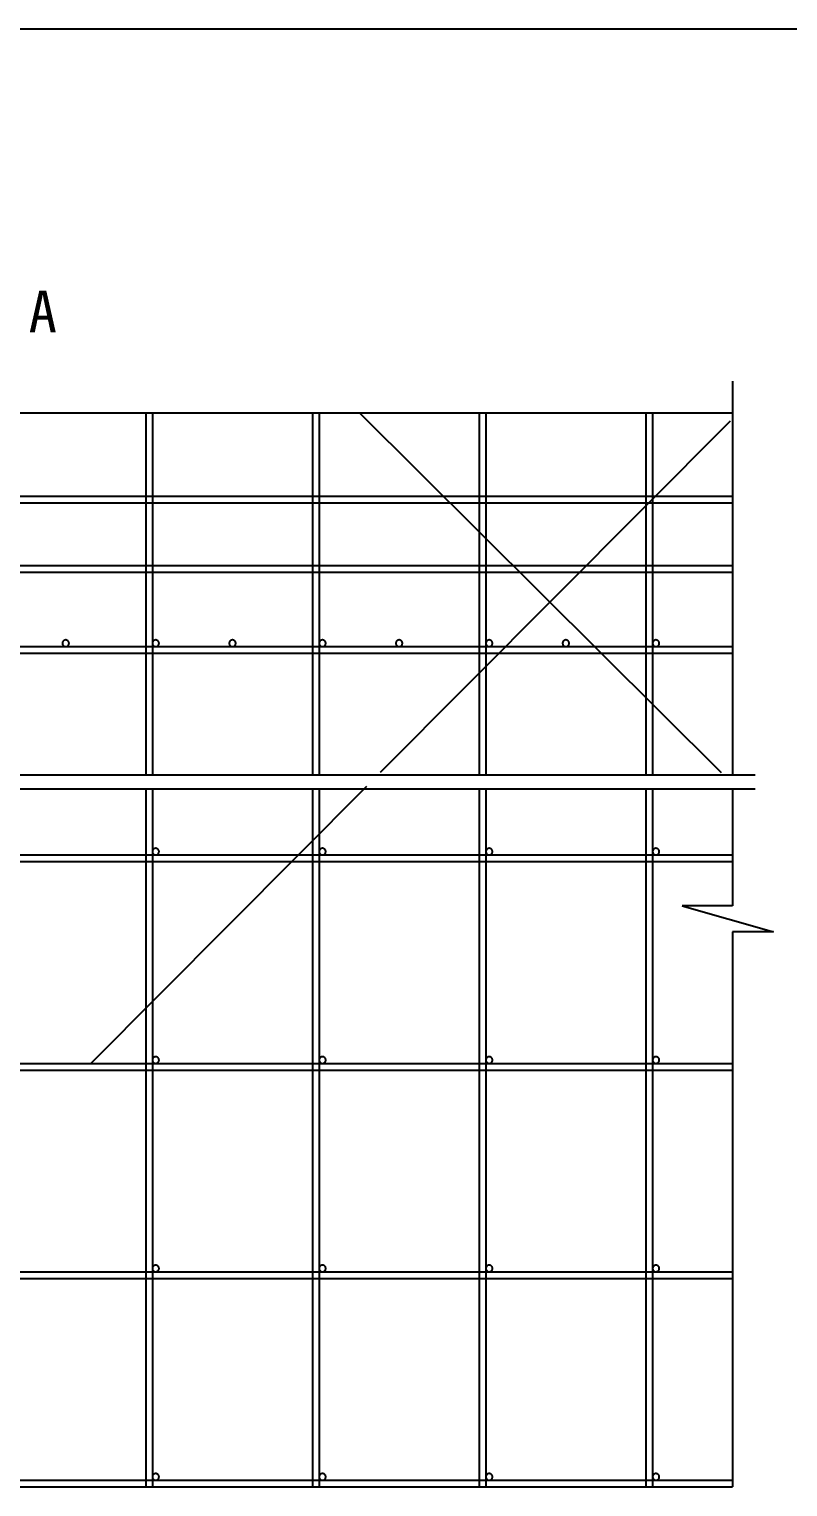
# Model space of a CAD drawing. Header units: metres. Extents: x 0 to 420, y 0 to 297.
# Drawn here: x 164.7 to 255.7, y 122.1 to 297 of the extents above; entities that cross this region are included whole.
import ezdxf

# ---------------------------------------------------------------- set-up
doc = ezdxf.new("R2010")
doc.units = ezdxf.units.M
doc.layers.add(' ', color=7, linetype='Continuous')

msp = doc.modelspace()

# ---------------------------------------------------------------- linework, layer by layer
at = {"layer": ' '}
for p, q in [((249.1, 254.79), (249.1, 207.53)), ((134.34, 250.98), (249.1, 250.98)), ((178.7, 250.98), (178.7, 207.53)), ((179.5, 250.98), (179.5, 207.53)), ((198.7, 250.98), (198.7, 207.53)), ((199.5, 250.98), (199.5, 207.53)), ((204.36, 250.98), (247.71, 207.81)), ((218.7, 250.98), (218.7, 207.53)), ((219.5, 250.98), (219.5, 207.53)), ((238.7, 250.98), (238.7, 207.53)), ((239.5, 250.98), (239.5, 207.53)), ((248.81, 249.98), (206.83, 207.81)), ((29.1, 240.98), (249.1, 240.98)), ((29.1, 240.18), (249.1, 240.18)), ((29.1, 232.64), (249.1, 232.64)), ((29.1, 231.84), (249.1, 231.84)), ((29.1, 222.93), (249.1, 222.93)), ((29.1, 222.13), (249.1, 222.13)), ((132.24, 207.53), (251.8, 207.53)), ((132.04, 205.86), (251.8, 205.86)), ((205.17, 206.14), (172.1, 172.93)), ((178.7, 205.86), (178.7, 122.13)), ((179.5, 205.86), (179.5, 122.13)), ((198.7, 205.86), (198.7, 122.13)), ((199.5, 205.86), (199.5, 122.13)), ((218.7, 205.86), (218.7, 122.13)), ((219.5, 205.86), (219.5, 122.13)), ((238.7, 205.86), (238.7, 122.13)), ((239.5, 205.86), (239.5, 122.13)), ((249.1, 205.86), (249.1, 191.83)), ((29.1, 197.93), (249.1, 197.93)), ((29.1, 197.13), (249.1, 197.13)), ((243.04, 191.83), (254.02, 188.72)), ((249.1, 191.83), (243.04, 191.83)), ((254.02, 188.72), (249.1, 188.72)), ((249.1, 188.72), (249.1, 122.13)), ((29.1, 172.93), (249.1, 172.93)), ((29.1, 172.13), (249.1, 172.13)), ((29.1, 147.93), (249.1, 147.93)), ((29.1, 147.13), (249.1, 147.13)), ((29.1, 122.93), (249.1, 122.93)), ((29.1, 122.13), (249.1, 122.13))]:
    msp.add_line(p, q, dxfattribs=at)
for points in [[(169.5, 223.33), (169.5, 223.37), (169.49, 223.41), (169.48, 223.44), (169.47, 223.48), (169.45, 223.52), (169.43, 223.55), (169.41, 223.58), (169.38, 223.61), (169.35, 223.64), (169.32, 223.66), (169.29, 223.68), (169.25, 223.7), (169.21, 223.71), (169.18, 223.72), (169.14, 223.73), (169.1, 223.73), (169.06, 223.73), (169.02, 223.72), (168.98, 223.71), (168.94, 223.7), (168.91, 223.68), (168.88, 223.66), (168.84, 223.64), (168.82, 223.61), (168.79, 223.58), (168.77, 223.55), (168.75, 223.52), (168.73, 223.48), (168.72, 223.44), (168.71, 223.41), (168.7, 223.37), (168.7, 223.33), (168.7, 223.29), (168.71, 223.25), (168.72, 223.21), (168.73, 223.18), (168.75, 223.14), (168.77, 223.11), (168.79, 223.07), (168.82, 223.05), (168.84, 223.02), (168.88, 223), (168.91, 222.98), (168.94, 222.96), (168.98, 222.95), (169.02, 222.94), (169.06, 222.93), (169.1, 222.93), (169.14, 222.93), (169.18, 222.94), (169.21, 222.95), (169.25, 222.96), (169.29, 222.98), (169.32, 223), (169.35, 223.02), (169.38, 223.05), (169.41, 223.07), (169.43, 223.11), (169.45, 223.14), (169.47, 223.18), (169.48, 223.21), (169.49, 223.25), (169.5, 223.29), (169.5, 223.33)], [(180.3, 223.33), (180.3, 223.37), (180.29, 223.41), (180.28, 223.44), (180.27, 223.48), (180.25, 223.52), (180.23, 223.55), (180.21, 223.58), (180.18, 223.61), (180.15, 223.64), (180.12, 223.66), (180.09, 223.68), (180.05, 223.7), (180.01, 223.71), (179.98, 223.72), (179.94, 223.73), (179.9, 223.73), (179.86, 223.73), (179.82, 223.72), (179.78, 223.71), (179.74, 223.7), (179.71, 223.68), (179.68, 223.66), (179.64, 223.64), (179.62, 223.61), (179.59, 223.58), (179.57, 223.55), (179.55, 223.52), (179.53, 223.48), (179.52, 223.44), (179.51, 223.41), (179.5, 223.37), (179.5, 223.33), (179.5, 223.29), (179.51, 223.25), (179.52, 223.21), (179.53, 223.18), (179.55, 223.14), (179.57, 223.11), (179.59, 223.07), (179.62, 223.05), (179.64, 223.02), (179.68, 223), (179.71, 222.98), (179.74, 222.96), (179.78, 222.95), (179.82, 222.94), (179.86, 222.93), (179.9, 222.93), (179.94, 222.93), (179.98, 222.94), (180.01, 222.95), (180.05, 222.96), (180.09, 222.98), (180.12, 223), (180.15, 223.02), (180.18, 223.05), (180.21, 223.07), (180.23, 223.11), (180.25, 223.14), (180.27, 223.18), (180.28, 223.21), (180.29, 223.25), (180.3, 223.29), (180.3, 223.33)], [(189.5, 223.33), (189.5, 223.37), (189.49, 223.41), (189.48, 223.44), (189.47, 223.48), (189.45, 223.52), (189.43, 223.55), (189.41, 223.58), (189.38, 223.61), (189.35, 223.64), (189.32, 223.66), (189.29, 223.68), (189.25, 223.7), (189.21, 223.71), (189.18, 223.72), (189.14, 223.73), (189.1, 223.73), (189.06, 223.73), (189.02, 223.72), (188.98, 223.71), (188.94, 223.7), (188.91, 223.68), (188.88, 223.66), (188.84, 223.64), (188.82, 223.61), (188.79, 223.58), (188.77, 223.55), (188.75, 223.52), (188.73, 223.48), (188.72, 223.44), (188.71, 223.41), (188.7, 223.37), (188.7, 223.33), (188.7, 223.29), (188.71, 223.25), (188.72, 223.21), (188.73, 223.18), (188.75, 223.14), (188.77, 223.11), (188.79, 223.07), (188.82, 223.05), (188.84, 223.02), (188.88, 223), (188.91, 222.98), (188.94, 222.96), (188.98, 222.95), (189.02, 222.94), (189.06, 222.93), (189.1, 222.93), (189.14, 222.93), (189.18, 222.94), (189.21, 222.95), (189.25, 222.96), (189.29, 222.98), (189.32, 223), (189.35, 223.02), (189.38, 223.05), (189.41, 223.07), (189.43, 223.11), (189.45, 223.14), (189.47, 223.18), (189.48, 223.21), (189.49, 223.25), (189.5, 223.29), (189.5, 223.33)], [(200.3, 223.33), (200.3, 223.37), (200.29, 223.41), (200.28, 223.44), (200.27, 223.48), (200.25, 223.52), (200.23, 223.55), (200.21, 223.58), (200.18, 223.61), (200.15, 223.64), (200.12, 223.66), (200.09, 223.68), (200.05, 223.7), (200.01, 223.71), (199.98, 223.72), (199.94, 223.73), (199.9, 223.73), (199.86, 223.73), (199.82, 223.72), (199.78, 223.71), (199.74, 223.7), (199.71, 223.68), (199.68, 223.66), (199.64, 223.64), (199.62, 223.61), (199.59, 223.58), (199.57, 223.55), (199.55, 223.52), (199.53, 223.48), (199.52, 223.44), (199.51, 223.41), (199.5, 223.37), (199.5, 223.33), (199.5, 223.29), (199.51, 223.25), (199.52, 223.21), (199.53, 223.18), (199.55, 223.14), (199.57, 223.11), (199.59, 223.07), (199.62, 223.05), (199.64, 223.02), (199.68, 223), (199.71, 222.98), (199.74, 222.96), (199.78, 222.95), (199.82, 222.94), (199.86, 222.93), (199.9, 222.93), (199.94, 222.93), (199.98, 222.94), (200.01, 222.95), (200.05, 222.96), (200.09, 222.98), (200.12, 223), (200.15, 223.02), (200.18, 223.05), (200.21, 223.07), (200.23, 223.11), (200.25, 223.14), (200.27, 223.18), (200.28, 223.21), (200.29, 223.25), (200.3, 223.29), (200.3, 223.33)], [(209.5, 223.33), (209.5, 223.37), (209.49, 223.41), (209.48, 223.44), (209.47, 223.48), (209.45, 223.52), (209.43, 223.55), (209.41, 223.58), (209.38, 223.61), (209.35, 223.64), (209.32, 223.66), (209.29, 223.68), (209.25, 223.7), (209.21, 223.71), (209.18, 223.72), (209.14, 223.73), (209.1, 223.73), (209.06, 223.73), (209.02, 223.72), (208.98, 223.71), (208.94, 223.7), (208.91, 223.68), (208.88, 223.66), (208.84, 223.64), (208.82, 223.61), (208.79, 223.58), (208.77, 223.55), (208.75, 223.52), (208.73, 223.48), (208.72, 223.44), (208.71, 223.41), (208.7, 223.37), (208.7, 223.33), (208.7, 223.29), (208.71, 223.25), (208.72, 223.21), (208.73, 223.18), (208.75, 223.14), (208.77, 223.11), (208.79, 223.07), (208.82, 223.05), (208.84, 223.02), (208.88, 223), (208.91, 222.98), (208.94, 222.96), (208.98, 222.95), (209.02, 222.94), (209.06, 222.93), (209.1, 222.93), (209.14, 222.93), (209.18, 222.94), (209.21, 222.95), (209.25, 222.96), (209.29, 222.98), (209.32, 223), (209.35, 223.02), (209.38, 223.05), (209.41, 223.07), (209.43, 223.11), (209.45, 223.14), (209.47, 223.18), (209.48, 223.21), (209.49, 223.25), (209.5, 223.29), (209.5, 223.33)], [(220.3, 223.33), (220.3, 223.37), (220.29, 223.41), (220.28, 223.44), (220.27, 223.48), (220.25, 223.52), (220.23, 223.55), (220.21, 223.58), (220.18, 223.61), (220.15, 223.64), (220.12, 223.66), (220.09, 223.68), (220.05, 223.7), (220.01, 223.71), (219.98, 223.72), (219.94, 223.73), (219.9, 223.73), (219.86, 223.73), (219.82, 223.72), (219.78, 223.71), (219.74, 223.7), (219.71, 223.68), (219.68, 223.66), (219.64, 223.64), (219.62, 223.61), (219.59, 223.58), (219.57, 223.55), (219.55, 223.52), (219.53, 223.48), (219.52, 223.44), (219.51, 223.41), (219.5, 223.37), (219.5, 223.33), (219.5, 223.29), (219.51, 223.25), (219.52, 223.21), (219.53, 223.18), (219.55, 223.14), (219.57, 223.11), (219.59, 223.07), (219.62, 223.05), (219.64, 223.02), (219.68, 223), (219.71, 222.98), (219.74, 222.96), (219.78, 222.95), (219.82, 222.94), (219.86, 222.93), (219.9, 222.93), (219.94, 222.93), (219.98, 222.94), (220.01, 222.95), (220.05, 222.96), (220.09, 222.98), (220.12, 223), (220.15, 223.02), (220.18, 223.05), (220.21, 223.07), (220.23, 223.11), (220.25, 223.14), (220.27, 223.18), (220.28, 223.21), (220.29, 223.25), (220.3, 223.29), (220.3, 223.33)], [(229.5, 223.33), (229.5, 223.37), (229.49, 223.41), (229.48, 223.44), (229.47, 223.48), (229.45, 223.52), (229.43, 223.55), (229.41, 223.58), (229.38, 223.61), (229.35, 223.64), (229.32, 223.66), (229.29, 223.68), (229.25, 223.7), (229.21, 223.71), (229.18, 223.72), (229.14, 223.73), (229.1, 223.73), (229.06, 223.73), (229.02, 223.72), (228.98, 223.71), (228.94, 223.7), (228.91, 223.68), (228.88, 223.66), (228.84, 223.64), (228.82, 223.61), (228.79, 223.58), (228.77, 223.55), (228.75, 223.52), (228.73, 223.48), (228.72, 223.44), (228.71, 223.41), (228.7, 223.37), (228.7, 223.33), (228.7, 223.29), (228.71, 223.25), (228.72, 223.21), (228.73, 223.18), (228.75, 223.14), (228.77, 223.11), (228.79, 223.07), (228.82, 223.05), (228.84, 223.02), (228.88, 223), (228.91, 222.98), (228.94, 222.96), (228.98, 222.95), (229.02, 222.94), (229.06, 222.93), (229.1, 222.93), (229.14, 222.93), (229.18, 222.94), (229.21, 222.95), (229.25, 222.96), (229.29, 222.98), (229.32, 223), (229.35, 223.02), (229.38, 223.05), (229.41, 223.07), (229.43, 223.11), (229.45, 223.14), (229.47, 223.18), (229.48, 223.21), (229.49, 223.25), (229.5, 223.29), (229.5, 223.33)], [(240.3, 223.33), (240.3, 223.37), (240.29, 223.41), (240.28, 223.44), (240.27, 223.48), (240.25, 223.52), (240.23, 223.55), (240.21, 223.58), (240.18, 223.61), (240.15, 223.64), (240.12, 223.66), (240.09, 223.68), (240.05, 223.7), (240.01, 223.71), (239.98, 223.72), (239.94, 223.73), (239.9, 223.73), (239.86, 223.73), (239.82, 223.72), (239.78, 223.71), (239.74, 223.7), (239.71, 223.68), (239.68, 223.66), (239.64, 223.64), (239.62, 223.61), (239.59, 223.58), (239.57, 223.55), (239.55, 223.52), (239.53, 223.48), (239.52, 223.44), (239.51, 223.41), (239.5, 223.37), (239.5, 223.33), (239.5, 223.29), (239.51, 223.25), (239.52, 223.21), (239.53, 223.18), (239.55, 223.14), (239.57, 223.11), (239.59, 223.07), (239.62, 223.05), (239.64, 223.02), (239.68, 223), (239.71, 222.98), (239.74, 222.96), (239.78, 222.95), (239.82, 222.94), (239.86, 222.93), (239.9, 222.93), (239.94, 222.93), (239.98, 222.94), (240.01, 222.95), (240.05, 222.96), (240.09, 222.98), (240.12, 223), (240.15, 223.02), (240.18, 223.05), (240.21, 223.07), (240.23, 223.11), (240.25, 223.14), (240.27, 223.18), (240.28, 223.21), (240.29, 223.25), (240.3, 223.29), (240.3, 223.33)], [(180.3, 198.33), (180.3, 198.37), (180.29, 198.41), (180.28, 198.44), (180.27, 198.48), (180.25, 198.52), (180.23, 198.55), (180.21, 198.58), (180.18, 198.61), (180.15, 198.64), (180.12, 198.66), (180.09, 198.68), (180.05, 198.7), (180.01, 198.71), (179.98, 198.72), (179.94, 198.73), (179.9, 198.73), (179.86, 198.73), (179.82, 198.72), (179.78, 198.71), (179.74, 198.7), (179.71, 198.68), (179.68, 198.66), (179.64, 198.64), (179.62, 198.61), (179.59, 198.58), (179.57, 198.55), (179.55, 198.52), (179.53, 198.48), (179.52, 198.44), (179.51, 198.41), (179.5, 198.37), (179.5, 198.33), (179.5, 198.29), (179.51, 198.25), (179.52, 198.21), (179.53, 198.18), (179.55, 198.14), (179.57, 198.11), (179.59, 198.07), (179.62, 198.05), (179.64, 198.02), (179.68, 198), (179.71, 197.98), (179.74, 197.96), (179.78, 197.95), (179.82, 197.94), (179.86, 197.93), (179.9, 197.93), (179.94, 197.93), (179.98, 197.94), (180.01, 197.95), (180.05, 197.96), (180.09, 197.98), (180.12, 198), (180.15, 198.02), (180.18, 198.05), (180.21, 198.07), (180.23, 198.11), (180.25, 198.14), (180.27, 198.18), (180.28, 198.21), (180.29, 198.25), (180.3, 198.29), (180.3, 198.33)], [(200.3, 198.33), (200.3, 198.37), (200.29, 198.41), (200.28, 198.44), (200.27, 198.48), (200.25, 198.52), (200.23, 198.55), (200.21, 198.58), (200.18, 198.61), (200.15, 198.64), (200.12, 198.66), (200.09, 198.68), (200.05, 198.7), (200.01, 198.71), (199.98, 198.72), (199.94, 198.73), (199.9, 198.73), (199.86, 198.73), (199.82, 198.72), (199.78, 198.71), (199.74, 198.7), (199.71, 198.68), (199.68, 198.66), (199.64, 198.64), (199.62, 198.61), (199.59, 198.58), (199.57, 198.55), (199.55, 198.52), (199.53, 198.48), (199.52, 198.44), (199.51, 198.41), (199.5, 198.37), (199.5, 198.33), (199.5, 198.29), (199.51, 198.25), (199.52, 198.21), (199.53, 198.18), (199.55, 198.14), (199.57, 198.11), (199.59, 198.07), (199.62, 198.05), (199.64, 198.02), (199.68, 198), (199.71, 197.98), (199.74, 197.96), (199.78, 197.95), (199.82, 197.94), (199.86, 197.93), (199.9, 197.93), (199.94, 197.93), (199.98, 197.94), (200.01, 197.95), (200.05, 197.96), (200.09, 197.98), (200.12, 198), (200.15, 198.02), (200.18, 198.05), (200.21, 198.07), (200.23, 198.11), (200.25, 198.14), (200.27, 198.18), (200.28, 198.21), (200.29, 198.25), (200.3, 198.29), (200.3, 198.33)], [(220.3, 198.33), (220.3, 198.37), (220.29, 198.41), (220.28, 198.44), (220.27, 198.48), (220.25, 198.52), (220.23, 198.55), (220.21, 198.58), (220.18, 198.61), (220.15, 198.64), (220.12, 198.66), (220.09, 198.68), (220.05, 198.7), (220.01, 198.71), (219.98, 198.72), (219.94, 198.73), (219.9, 198.73), (219.86, 198.73), (219.82, 198.72), (219.78, 198.71), (219.74, 198.7), (219.71, 198.68), (219.68, 198.66), (219.64, 198.64), (219.62, 198.61), (219.59, 198.58), (219.57, 198.55), (219.55, 198.52), (219.53, 198.48), (219.52, 198.44), (219.51, 198.41), (219.5, 198.37), (219.5, 198.33), (219.5, 198.29), (219.51, 198.25), (219.52, 198.21), (219.53, 198.18), (219.55, 198.14), (219.57, 198.11), (219.59, 198.07), (219.62, 198.05), (219.64, 198.02), (219.68, 198), (219.71, 197.98), (219.74, 197.96), (219.78, 197.95), (219.82, 197.94), (219.86, 197.93), (219.9, 197.93), (219.94, 197.93), (219.98, 197.94), (220.01, 197.95), (220.05, 197.96), (220.09, 197.98), (220.12, 198), (220.15, 198.02), (220.18, 198.05), (220.21, 198.07), (220.23, 198.11), (220.25, 198.14), (220.27, 198.18), (220.28, 198.21), (220.29, 198.25), (220.3, 198.29), (220.3, 198.33)], [(240.3, 198.33), (240.3, 198.37), (240.29, 198.41), (240.28, 198.44), (240.27, 198.48), (240.25, 198.52), (240.23, 198.55), (240.21, 198.58), (240.18, 198.61), (240.15, 198.64), (240.12, 198.66), (240.09, 198.68), (240.05, 198.7), (240.01, 198.71), (239.98, 198.72), (239.94, 198.73), (239.9, 198.73), (239.86, 198.73), (239.82, 198.72), (239.78, 198.71), (239.74, 198.7), (239.71, 198.68), (239.68, 198.66), (239.64, 198.64), (239.62, 198.61), (239.59, 198.58), (239.57, 198.55), (239.55, 198.52), (239.53, 198.48), (239.52, 198.44), (239.51, 198.41), (239.5, 198.37), (239.5, 198.33), (239.5, 198.29), (239.51, 198.25), (239.52, 198.21), (239.53, 198.18), (239.55, 198.14), (239.57, 198.11), (239.59, 198.07), (239.62, 198.05), (239.64, 198.02), (239.68, 198), (239.71, 197.98), (239.74, 197.96), (239.78, 197.95), (239.82, 197.94), (239.86, 197.93), (239.9, 197.93), (239.94, 197.93), (239.98, 197.94), (240.01, 197.95), (240.05, 197.96), (240.09, 197.98), (240.12, 198), (240.15, 198.02), (240.18, 198.05), (240.21, 198.07), (240.23, 198.11), (240.25, 198.14), (240.27, 198.18), (240.28, 198.21), (240.29, 198.25), (240.3, 198.29), (240.3, 198.33)], [(180.3, 173.33), (180.3, 173.37), (180.29, 173.41), (180.28, 173.44), (180.27, 173.48), (180.25, 173.52), (180.23, 173.55), (180.21, 173.58), (180.18, 173.61), (180.15, 173.64), (180.12, 173.66), (180.09, 173.68), (180.05, 173.7), (180.01, 173.71), (179.98, 173.72), (179.94, 173.73), (179.9, 173.73), (179.86, 173.73), (179.82, 173.72), (179.78, 173.71), (179.74, 173.7), (179.71, 173.68), (179.68, 173.66), (179.64, 173.64), (179.62, 173.61), (179.59, 173.58), (179.57, 173.55), (179.55, 173.52), (179.53, 173.48), (179.52, 173.44), (179.51, 173.41), (179.5, 173.37), (179.5, 173.33), (179.5, 173.29), (179.51, 173.25), (179.52, 173.21), (179.53, 173.18), (179.55, 173.14), (179.57, 173.11), (179.59, 173.07), (179.62, 173.05), (179.64, 173.02), (179.68, 173), (179.71, 172.98), (179.74, 172.96), (179.78, 172.95), (179.82, 172.94), (179.86, 172.93), (179.9, 172.93), (179.94, 172.93), (179.98, 172.94), (180.01, 172.95), (180.05, 172.96), (180.09, 172.98), (180.12, 173), (180.15, 173.02), (180.18, 173.05), (180.21, 173.07), (180.23, 173.11), (180.25, 173.14), (180.27, 173.18), (180.28, 173.21), (180.29, 173.25), (180.3, 173.29), (180.3, 173.33)], [(200.3, 173.33), (200.3, 173.37), (200.29, 173.41), (200.28, 173.44), (200.27, 173.48), (200.25, 173.52), (200.23, 173.55), (200.21, 173.58), (200.18, 173.61), (200.15, 173.64), (200.12, 173.66), (200.09, 173.68), (200.05, 173.7), (200.01, 173.71), (199.98, 173.72), (199.94, 173.73), (199.9, 173.73), (199.86, 173.73), (199.82, 173.72), (199.78, 173.71), (199.74, 173.7), (199.71, 173.68), (199.68, 173.66), (199.64, 173.64), (199.62, 173.61), (199.59, 173.58), (199.57, 173.55), (199.55, 173.52), (199.53, 173.48), (199.52, 173.44), (199.51, 173.41), (199.5, 173.37), (199.5, 173.33), (199.5, 173.29), (199.51, 173.25), (199.52, 173.21), (199.53, 173.18), (199.55, 173.14), (199.57, 173.11), (199.59, 173.07), (199.62, 173.05), (199.64, 173.02), (199.68, 173), (199.71, 172.98), (199.74, 172.96), (199.78, 172.95), (199.82, 172.94), (199.86, 172.93), (199.9, 172.93), (199.94, 172.93), (199.98, 172.94), (200.01, 172.95), (200.05, 172.96), (200.09, 172.98), (200.12, 173), (200.15, 173.02), (200.18, 173.05), (200.21, 173.07), (200.23, 173.11), (200.25, 173.14), (200.27, 173.18), (200.28, 173.21), (200.29, 173.25), (200.3, 173.29), (200.3, 173.33)], [(220.3, 173.33), (220.3, 173.37), (220.29, 173.41), (220.28, 173.44), (220.27, 173.48), (220.25, 173.52), (220.23, 173.55), (220.21, 173.58), (220.18, 173.61), (220.15, 173.64), (220.12, 173.66), (220.09, 173.68), (220.05, 173.7), (220.01, 173.71), (219.98, 173.72), (219.94, 173.73), (219.9, 173.73), (219.86, 173.73), (219.82, 173.72), (219.78, 173.71), (219.74, 173.7), (219.71, 173.68), (219.68, 173.66), (219.64, 173.64), (219.62, 173.61), (219.59, 173.58), (219.57, 173.55), (219.55, 173.52), (219.53, 173.48), (219.52, 173.44), (219.51, 173.41), (219.5, 173.37), (219.5, 173.33), (219.5, 173.29), (219.51, 173.25), (219.52, 173.21), (219.53, 173.18), (219.55, 173.14), (219.57, 173.11), (219.59, 173.07), (219.62, 173.05), (219.64, 173.02), (219.68, 173), (219.71, 172.98), (219.74, 172.96), (219.78, 172.95), (219.82, 172.94), (219.86, 172.93), (219.9, 172.93), (219.94, 172.93), (219.98, 172.94), (220.01, 172.95), (220.05, 172.96), (220.09, 172.98), (220.12, 173), (220.15, 173.02), (220.18, 173.05), (220.21, 173.07), (220.23, 173.11), (220.25, 173.14), (220.27, 173.18), (220.28, 173.21), (220.29, 173.25), (220.3, 173.29), (220.3, 173.33)], [(240.3, 173.33), (240.3, 173.37), (240.29, 173.41), (240.28, 173.44), (240.27, 173.48), (240.25, 173.52), (240.23, 173.55), (240.21, 173.58), (240.18, 173.61), (240.15, 173.64), (240.12, 173.66), (240.09, 173.68), (240.05, 173.7), (240.01, 173.71), (239.98, 173.72), (239.94, 173.73), (239.9, 173.73), (239.86, 173.73), (239.82, 173.72), (239.78, 173.71), (239.74, 173.7), (239.71, 173.68), (239.68, 173.66), (239.64, 173.64), (239.62, 173.61), (239.59, 173.58), (239.57, 173.55), (239.55, 173.52), (239.53, 173.48), (239.52, 173.44), (239.51, 173.41), (239.5, 173.37), (239.5, 173.33), (239.5, 173.29), (239.51, 173.25), (239.52, 173.21), (239.53, 173.18), (239.55, 173.14), (239.57, 173.11), (239.59, 173.07), (239.62, 173.05), (239.64, 173.02), (239.68, 173), (239.71, 172.98), (239.74, 172.96), (239.78, 172.95), (239.82, 172.94), (239.86, 172.93), (239.9, 172.93), (239.94, 172.93), (239.98, 172.94), (240.01, 172.95), (240.05, 172.96), (240.09, 172.98), (240.12, 173), (240.15, 173.02), (240.18, 173.05), (240.21, 173.07), (240.23, 173.11), (240.25, 173.14), (240.27, 173.18), (240.28, 173.21), (240.29, 173.25), (240.3, 173.29), (240.3, 173.33)], [(180.3, 148.33), (180.3, 148.37), (180.29, 148.41), (180.28, 148.44), (180.27, 148.48), (180.25, 148.52), (180.23, 148.55), (180.21, 148.58), (180.18, 148.61), (180.15, 148.64), (180.12, 148.66), (180.09, 148.68), (180.05, 148.7), (180.01, 148.71), (179.98, 148.72), (179.94, 148.73), (179.9, 148.73), (179.86, 148.73), (179.82, 148.72), (179.78, 148.71), (179.74, 148.7), (179.71, 148.68), (179.68, 148.66), (179.64, 148.64), (179.62, 148.61), (179.59, 148.58), (179.57, 148.55), (179.55, 148.52), (179.53, 148.48), (179.52, 148.44), (179.51, 148.41), (179.5, 148.37), (179.5, 148.33), (179.5, 148.29), (179.51, 148.25), (179.52, 148.21), (179.53, 148.18), (179.55, 148.14), (179.57, 148.11), (179.59, 148.07), (179.62, 148.05), (179.64, 148.02), (179.68, 148), (179.71, 147.98), (179.74, 147.96), (179.78, 147.95), (179.82, 147.94), (179.86, 147.93), (179.9, 147.93), (179.94, 147.93), (179.98, 147.94), (180.01, 147.95), (180.05, 147.96), (180.09, 147.98), (180.12, 148), (180.15, 148.02), (180.18, 148.05), (180.21, 148.07), (180.23, 148.11), (180.25, 148.14), (180.27, 148.18), (180.28, 148.21), (180.29, 148.25), (180.3, 148.29), (180.3, 148.33)], [(200.3, 148.33), (200.3, 148.37), (200.29, 148.41), (200.28, 148.44), (200.27, 148.48), (200.25, 148.52), (200.23, 148.55), (200.21, 148.58), (200.18, 148.61), (200.15, 148.64), (200.12, 148.66), (200.09, 148.68), (200.05, 148.7), (200.01, 148.71), (199.98, 148.72), (199.94, 148.73), (199.9, 148.73), (199.86, 148.73), (199.82, 148.72), (199.78, 148.71), (199.74, 148.7), (199.71, 148.68), (199.68, 148.66), (199.64, 148.64), (199.62, 148.61), (199.59, 148.58), (199.57, 148.55), (199.55, 148.52), (199.53, 148.48), (199.52, 148.44), (199.51, 148.41), (199.5, 148.37), (199.5, 148.33), (199.5, 148.29), (199.51, 148.25), (199.52, 148.21), (199.53, 148.18), (199.55, 148.14), (199.57, 148.11), (199.59, 148.07), (199.62, 148.05), (199.64, 148.02), (199.68, 148), (199.71, 147.98), (199.74, 147.96), (199.78, 147.95), (199.82, 147.94), (199.86, 147.93), (199.9, 147.93), (199.94, 147.93), (199.98, 147.94), (200.01, 147.95), (200.05, 147.96), (200.09, 147.98), (200.12, 148), (200.15, 148.02), (200.18, 148.05), (200.21, 148.07), (200.23, 148.11), (200.25, 148.14), (200.27, 148.18), (200.28, 148.21), (200.29, 148.25), (200.3, 148.29), (200.3, 148.33)], [(220.3, 148.33), (220.3, 148.37), (220.29, 148.41), (220.28, 148.44), (220.27, 148.48), (220.25, 148.52), (220.23, 148.55), (220.21, 148.58), (220.18, 148.61), (220.15, 148.64), (220.12, 148.66), (220.09, 148.68), (220.05, 148.7), (220.01, 148.71), (219.98, 148.72), (219.94, 148.73), (219.9, 148.73), (219.86, 148.73), (219.82, 148.72), (219.78, 148.71), (219.74, 148.7), (219.71, 148.68), (219.68, 148.66), (219.64, 148.64), (219.62, 148.61), (219.59, 148.58), (219.57, 148.55), (219.55, 148.52), (219.53, 148.48), (219.52, 148.44), (219.51, 148.41), (219.5, 148.37), (219.5, 148.33), (219.5, 148.29), (219.51, 148.25), (219.52, 148.21), (219.53, 148.18), (219.55, 148.14), (219.57, 148.11), (219.59, 148.07), (219.62, 148.05), (219.64, 148.02), (219.68, 148), (219.71, 147.98), (219.74, 147.96), (219.78, 147.95), (219.82, 147.94), (219.86, 147.93), (219.9, 147.93), (219.94, 147.93), (219.98, 147.94), (220.01, 147.95), (220.05, 147.96), (220.09, 147.98), (220.12, 148), (220.15, 148.02), (220.18, 148.05), (220.21, 148.07), (220.23, 148.11), (220.25, 148.14), (220.27, 148.18), (220.28, 148.21), (220.29, 148.25), (220.3, 148.29), (220.3, 148.33)], [(240.3, 148.33), (240.3, 148.37), (240.29, 148.41), (240.28, 148.44), (240.27, 148.48), (240.25, 148.52), (240.23, 148.55), (240.21, 148.58), (240.18, 148.61), (240.15, 148.64), (240.12, 148.66), (240.09, 148.68), (240.05, 148.7), (240.01, 148.71), (239.98, 148.72), (239.94, 148.73), (239.9, 148.73), (239.86, 148.73), (239.82, 148.72), (239.78, 148.71), (239.74, 148.7), (239.71, 148.68), (239.68, 148.66), (239.64, 148.64), (239.62, 148.61), (239.59, 148.58), (239.57, 148.55), (239.55, 148.52), (239.53, 148.48), (239.52, 148.44), (239.51, 148.41), (239.5, 148.37), (239.5, 148.33), (239.5, 148.29), (239.51, 148.25), (239.52, 148.21), (239.53, 148.18), (239.55, 148.14), (239.57, 148.11), (239.59, 148.07), (239.62, 148.05), (239.64, 148.02), (239.68, 148), (239.71, 147.98), (239.74, 147.96), (239.78, 147.95), (239.82, 147.94), (239.86, 147.93), (239.9, 147.93), (239.94, 147.93), (239.98, 147.94), (240.01, 147.95), (240.05, 147.96), (240.09, 147.98), (240.12, 148), (240.15, 148.02), (240.18, 148.05), (240.21, 148.07), (240.23, 148.11), (240.25, 148.14), (240.27, 148.18), (240.28, 148.21), (240.29, 148.25), (240.3, 148.29), (240.3, 148.33)], [(180.3, 123.33), (180.3, 123.37), (180.29, 123.41), (180.28, 123.44), (180.27, 123.48), (180.25, 123.52), (180.23, 123.55), (180.21, 123.58), (180.18, 123.61), (180.15, 123.64), (180.12, 123.66), (180.09, 123.68), (180.05, 123.7), (180.01, 123.71), (179.98, 123.72), (179.94, 123.73), (179.9, 123.73), (179.86, 123.73), (179.82, 123.72), (179.78, 123.71), (179.74, 123.7), (179.71, 123.68), (179.68, 123.66), (179.64, 123.64), (179.62, 123.61), (179.59, 123.58), (179.57, 123.55), (179.55, 123.52), (179.53, 123.48), (179.52, 123.44), (179.51, 123.41), (179.5, 123.37), (179.5, 123.33), (179.5, 123.29), (179.51, 123.25), (179.52, 123.21), (179.53, 123.18), (179.55, 123.14), (179.57, 123.11), (179.59, 123.07), (179.62, 123.05), (179.64, 123.02), (179.68, 123), (179.71, 122.98), (179.74, 122.96), (179.78, 122.95), (179.82, 122.94), (179.86, 122.93), (179.9, 122.93), (179.94, 122.93), (179.98, 122.94), (180.01, 122.95), (180.05, 122.96), (180.09, 122.98), (180.12, 123), (180.15, 123.02), (180.18, 123.05), (180.21, 123.07), (180.23, 123.11), (180.25, 123.14), (180.27, 123.18), (180.28, 123.21), (180.29, 123.25), (180.3, 123.29), (180.3, 123.33)], [(200.3, 123.33), (200.3, 123.37), (200.29, 123.41), (200.28, 123.44), (200.27, 123.48), (200.25, 123.52), (200.23, 123.55), (200.21, 123.58), (200.18, 123.61), (200.15, 123.64), (200.12, 123.66), (200.09, 123.68), (200.05, 123.7), (200.01, 123.71), (199.98, 123.72), (199.94, 123.73), (199.9, 123.73), (199.86, 123.73), (199.82, 123.72), (199.78, 123.71), (199.74, 123.7), (199.71, 123.68), (199.68, 123.66), (199.64, 123.64), (199.62, 123.61), (199.59, 123.58), (199.57, 123.55), (199.55, 123.52), (199.53, 123.48), (199.52, 123.44), (199.51, 123.41), (199.5, 123.37), (199.5, 123.33), (199.5, 123.29), (199.51, 123.25), (199.52, 123.21), (199.53, 123.18), (199.55, 123.14), (199.57, 123.11), (199.59, 123.07), (199.62, 123.05), (199.64, 123.02), (199.68, 123), (199.71, 122.98), (199.74, 122.96), (199.78, 122.95), (199.82, 122.94), (199.86, 122.93), (199.9, 122.93), (199.94, 122.93), (199.98, 122.94), (200.01, 122.95), (200.05, 122.96), (200.09, 122.98), (200.12, 123), (200.15, 123.02), (200.18, 123.05), (200.21, 123.07), (200.23, 123.11), (200.25, 123.14), (200.27, 123.18), (200.28, 123.21), (200.29, 123.25), (200.3, 123.29), (200.3, 123.33)], [(220.3, 123.33), (220.3, 123.37), (220.29, 123.41), (220.28, 123.44), (220.27, 123.48), (220.25, 123.52), (220.23, 123.55), (220.21, 123.58), (220.18, 123.61), (220.15, 123.64), (220.12, 123.66), (220.09, 123.68), (220.05, 123.7), (220.01, 123.71), (219.98, 123.72), (219.94, 123.73), (219.9, 123.73), (219.86, 123.73), (219.82, 123.72), (219.78, 123.71), (219.74, 123.7), (219.71, 123.68), (219.68, 123.66), (219.64, 123.64), (219.62, 123.61), (219.59, 123.58), (219.57, 123.55), (219.55, 123.52), (219.53, 123.48), (219.52, 123.44), (219.51, 123.41), (219.5, 123.37), (219.5, 123.33), (219.5, 123.29), (219.51, 123.25), (219.52, 123.21), (219.53, 123.18), (219.55, 123.14), (219.57, 123.11), (219.59, 123.07), (219.62, 123.05), (219.64, 123.02), (219.68, 123), (219.71, 122.98), (219.74, 122.96), (219.78, 122.95), (219.82, 122.94), (219.86, 122.93), (219.9, 122.93), (219.94, 122.93), (219.98, 122.94), (220.01, 122.95), (220.05, 122.96), (220.09, 122.98), (220.12, 123), (220.15, 123.02), (220.18, 123.05), (220.21, 123.07), (220.23, 123.11), (220.25, 123.14), (220.27, 123.18), (220.28, 123.21), (220.29, 123.25), (220.3, 123.29), (220.3, 123.33)], [(240.3, 123.33), (240.3, 123.37), (240.29, 123.41), (240.28, 123.44), (240.27, 123.48), (240.25, 123.52), (240.23, 123.55), (240.21, 123.58), (240.18, 123.61), (240.15, 123.64), (240.12, 123.66), (240.09, 123.68), (240.05, 123.7), (240.01, 123.71), (239.98, 123.72), (239.94, 123.73), (239.9, 123.73), (239.86, 123.73), (239.82, 123.72), (239.78, 123.71), (239.74, 123.7), (239.71, 123.68), (239.68, 123.66), (239.64, 123.64), (239.62, 123.61), (239.59, 123.58), (239.57, 123.55), (239.55, 123.52), (239.53, 123.48), (239.52, 123.44), (239.51, 123.41), (239.5, 123.37), (239.5, 123.33), (239.5, 123.29), (239.51, 123.25), (239.52, 123.21), (239.53, 123.18), (239.55, 123.14), (239.57, 123.11), (239.59, 123.07), (239.62, 123.05), (239.64, 123.02), (239.68, 123), (239.71, 122.98), (239.74, 122.96), (239.78, 122.95), (239.82, 122.94), (239.86, 122.93), (239.9, 122.93), (239.94, 122.93), (239.98, 122.94), (240.01, 122.95), (240.05, 122.96), (240.09, 122.98), (240.12, 123), (240.15, 123.02), (240.18, 123.05), (240.21, 123.07), (240.23, 123.11), (240.25, 123.14), (240.27, 123.18), (240.28, 123.21), (240.29, 123.25), (240.3, 123.29), (240.3, 123.33)]]:
    msp.add_lwpolyline(points, dxfattribs=at)
for p, q in [((420, 297), (0, 297)), ((29.1, 197.13), (249.1, 197.13))]:
    msp.add_line(p, q)

# ---------------------------------------------------------------- texts
msp.add_text('A', height=5, dxfattribs=at).set_placement((164.65, 260.62))

doc.saveas('drawing.dxf')
